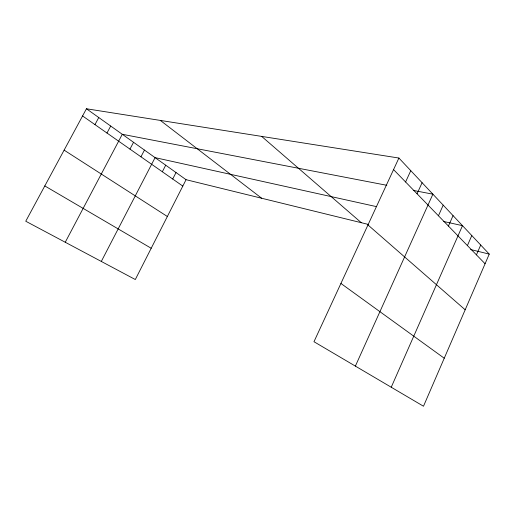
<?xml version="1.0" encoding="UTF-8"?>
<svg xmlns="http://www.w3.org/2000/svg" width="515" height="515" viewBox="0 0 515 515"><rect width="100%" height="100%" fill="white"/><g stroke="black" fill="none" stroke-linecap="round" stroke-linejoin="round"><path stroke-width="0.77" d="M398.9 158.041L489.25 254.107L423.491 406.232L313.976 341.722L398.9 158.041L86.443 108.768L25.75 221.231L135.31 279.536L186.063 179.69L368.135 224.379M476.433 254.861L480.707 245.031M467.408 245.578L471.798 235.555M391.239 387.228L462.496 225.66L443.73 221.508M448.43 226.053L453.058 215.631M438.445 215.779L443.203 205.144M355.376 366.107L432.89 194.181L413.242 190.395M417.06 193.782L422.094 182.703M405.588 181.982L410.777 170.671M172.718 179.02L176.033 172.544M162.334 171.753L165.708 165.199M101.307 261.44L155.079 157.629L376.555 206.644M140.956 156.805L144.464 150.077M129.967 149.112L133.54 142.294M65.251 242.256L122.287 134.286L386.791 185.291M106.978 133.031L110.699 126.04M94.96 124.624L98.758 117.536M470.607 249.53L489.25 254.107M44.805 185.928L151.204 248.262M64.118 150.142L167.356 216.493M82.567 115.952L182.812 186.089M86.443 108.768L186.063 179.69M340.917 283.45L444.245 358.228M160.339 120.42L261.697 198.256M261.665 136.398L361.324 222.712M367.968 224.952L465.18 309.792M393.557 169.602L485.079 263.751"/></g></svg>
